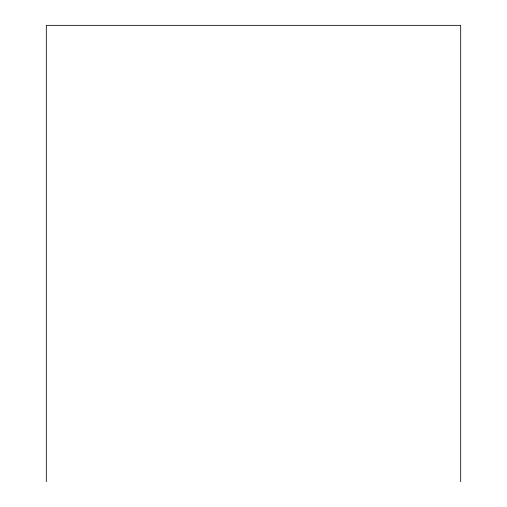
<?xml version="1.0" encoding="UTF-8"?>
<svg xmlns="http://www.w3.org/2000/svg" width="507" height="507" viewBox="0 0 507 507"><rect width="100%" height="100%" fill="white"/><g stroke="black" fill="none" stroke-linecap="round" stroke-linejoin="round"><path stroke-width="0.76" d="M460.692 481.65L460.692 25.35L46.308 25.35L46.308 481.65"/></g></svg>
